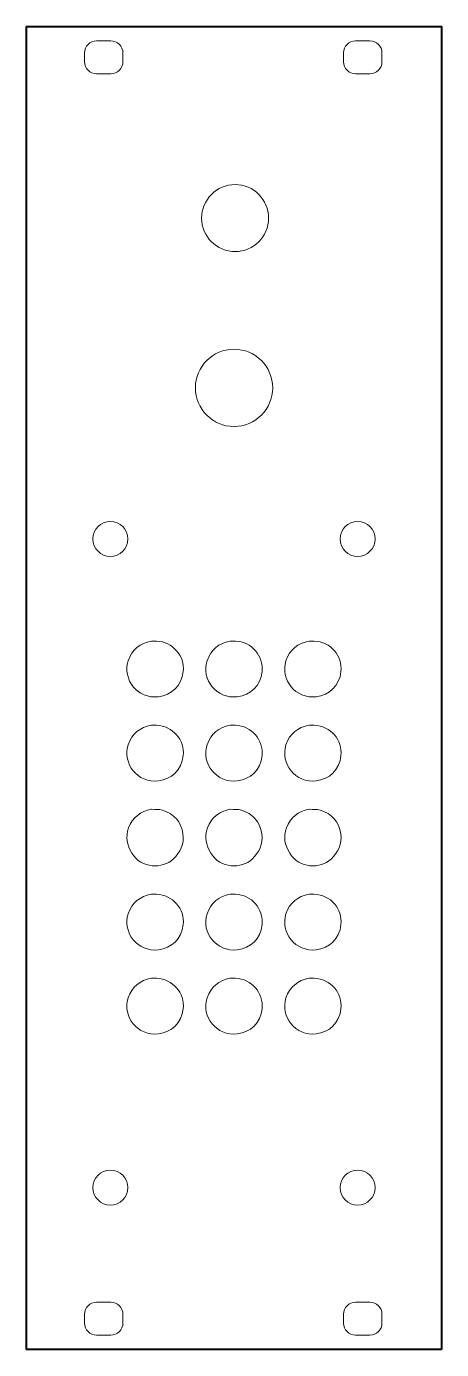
# Model space of a CAD drawing. Header units: millimetres. Extents: x -7 to 33, y -121 to 7.
import ezdxf

# ---------------------------------------------------------------- set-up
doc = ezdxf.new("R2010")
doc.units = ezdxf.units.MM
doc.header["$MEASUREMENT"] = 0
doc.layers.add('Layer 1', color=7, linetype='Continuous', lineweight=0)

msp = doc.modelspace()

# ---------------------------------------------------------------- linework, layer by layer
at = {"layer": 'Layer 1', "color": 240, "lineweight": 40, "true_color": 0xed1c24}
msp.add_lwpolyline([(33.04, -121.13), (-7.26, -121.13), (-7.26, 7.37), (33.04, 7.37)], close=True, dxfattribs=at)
at = {"layer": 'Layer 1', "color": 240, "lineweight": 0, "true_color": 0xed1c24}
for centre, radius in [((13, -11.24), 3.25), ((12.9, -27.73), 3.75), ((0.89, -42.4), 1.7), ((24.89, -42.4), 1.7), ((0.89, -105.4), 1.7), ((24.89, -105.4), 1.7)]:
    msp.add_circle(centre, radius, dxfattribs=at)
at = {"layer": 'Layer 1', "color": 1, "lineweight": 0, "true_color": 0xff0000}
for points in [[(0.94, 5.97), (0.94, 5.97), (-0.46, 5.97), (-0.46, 5.97), (-1.1, 5.97), (-1.62, 5.45), (-1.62, 4.81), (-1.62, 4.81), (-1.62, 3.93), (-1.62, 3.93), (-1.62, 3.29), (-1.1, 2.77), (-0.46, 2.77), (-0.46, 2.77), (0.94, 2.77), (0.94, 2.77), (1.58, 2.77), (2.11, 3.29), (2.11, 3.93), (2.11, 3.93), (2.11, 4.81), (2.11, 4.81), (2.11, 5.45), (1.58, 5.97), (0.94, 5.97)], [(26.09, 5.97), (26.09, 5.97), (24.69, 5.97), (24.69, 5.97), (24.05, 5.97), (23.53, 5.45), (23.53, 4.81), (23.53, 4.81), (23.53, 3.93), (23.53, 3.93), (23.53, 3.29), (24.05, 2.77), (24.69, 2.77), (24.69, 2.77), (26.09, 2.77), (26.09, 2.77), (26.73, 2.77), (27.26, 3.29), (27.26, 3.93), (27.26, 3.93), (27.26, 4.81), (27.26, 4.81), (27.26, 5.45), (26.73, 5.97), (26.09, 5.97)], [(0.94, -116.53), (0.94, -116.53), (-0.46, -116.53), (-0.46, -116.53), (-1.1, -116.53), (-1.62, -117.05), (-1.62, -117.69), (-1.62, -117.69), (-1.62, -118.57), (-1.62, -118.57), (-1.62, -119.21), (-1.1, -119.73), (-0.46, -119.73), (-0.46, -119.73), (0.94, -119.73), (0.94, -119.73), (1.58, -119.73), (2.11, -119.21), (2.11, -118.57), (2.11, -118.57), (2.11, -117.69), (2.11, -117.69), (2.11, -117.05), (1.58, -116.53), (0.94, -116.53)], [(26.09, -116.53), (26.09, -116.53), (24.69, -116.53), (24.69, -116.53), (24.05, -116.53), (23.53, -117.05), (23.53, -117.69), (23.53, -117.69), (23.53, -118.57), (23.53, -118.57), (23.53, -119.21), (24.05, -119.73), (24.69, -119.73), (24.69, -119.73), (26.09, -119.73), (26.09, -119.73), (26.73, -119.73), (27.26, -119.21), (27.26, -118.57), (27.26, -118.57), (27.26, -117.69), (27.26, -117.69), (27.26, -117.05), (26.73, -116.53), (26.09, -116.53)]]:
    msp.add_open_spline(points, degree=3, knots=[0, 0, 0, 0, 1, 1, 1, 2, 2, 2, 3, 3, 3, 4, 4, 4, 5, 5, 5, 6, 6, 6, 7, 7, 7, 8, 8, 8, 8], dxfattribs=at)
at = {"layer": 'Layer 1', "color": 240, "lineweight": 0, "true_color": 0xed1c24}
for points, knots in [([(4.87, -52.32), (3.77, -52.55), (2.98, -53.13), (2.62, -54.23), (2.03, -56.05), (3.54, -57.97), (5.55, -57.73), (6.84, -57.58), (7.81, -56.68), (7.96, -55.28), (8.12, -53.75), (6.95, -52.4), (5.37, -52.32), (5.22, -52.31), (5.06, -52.32), (4.9, -52.32)], [0, 0, 0, 0, 1, 1, 1, 2, 2, 2, 3, 3, 3, 4, 4, 4, 5, 5, 5, 5]), ([(12.53, -52.32), (11.43, -52.55), (10.65, -53.13), (10.28, -54.23), (9.69, -56.05), (11.2, -57.97), (13.21, -57.73), (14.5, -57.58), (15.47, -56.68), (15.62, -55.28), (15.78, -53.75), (14.61, -52.4), (13.03, -52.32), (12.88, -52.31), (12.72, -52.32), (12.56, -52.32)], [0, 0, 0, 0, 1, 1, 1, 2, 2, 2, 3, 3, 3, 4, 4, 4, 5, 5, 5, 5]), ([(20.19, -52.32), (19.09, -52.55), (18.31, -53.13), (17.94, -54.23), (17.35, -56.05), (18.86, -57.97), (20.87, -57.73), (22.16, -57.58), (23.13, -56.68), (23.28, -55.28), (23.44, -53.75), (22.27, -52.4), (20.69, -52.32), (20.54, -52.31), (20.38, -52.32), (20.22, -52.32)], [0, 0, 0, 0, 1, 1, 1, 2, 2, 2, 3, 3, 3, 4, 4, 4, 5, 5, 5, 5]), ([(4.87, -60.49), (3.77, -60.72), (2.98, -61.3), (2.62, -62.4), (2.03, -64.22), (3.54, -66.14), (5.55, -65.9), (6.84, -65.75), (7.81, -64.85), (7.96, -63.45), (8.12, -61.92), (6.95, -60.57), (5.37, -60.49), (5.22, -60.48), (5.06, -60.49), (4.9, -60.49)], [0, 0, 0, 0, 1, 1, 1, 2, 2, 2, 3, 3, 3, 4, 4, 4, 5, 5, 5, 5]), ([(12.53, -60.49), (11.43, -60.72), (10.65, -61.3), (10.28, -62.4), (9.69, -64.22), (11.2, -66.14), (13.21, -65.9), (14.5, -65.75), (15.47, -64.85), (15.62, -63.45), (15.78, -61.92), (14.61, -60.57), (13.03, -60.49), (12.88, -60.48), (12.72, -60.49), (12.56, -60.49)], [0, 0, 0, 0, 1, 1, 1, 2, 2, 2, 3, 3, 3, 4, 4, 4, 5, 5, 5, 5]), ([(20.19, -60.49), (19.09, -60.72), (18.31, -61.3), (17.94, -62.4), (17.35, -64.22), (18.86, -66.14), (20.87, -65.9), (22.16, -65.75), (23.13, -64.85), (23.28, -63.45), (23.44, -61.92), (22.27, -60.57), (20.69, -60.49), (20.54, -60.48), (20.38, -60.49), (20.22, -60.49)], [0, 0, 0, 0, 1, 1, 1, 2, 2, 2, 3, 3, 3, 4, 4, 4, 5, 5, 5, 5]), ([(4.87, -68.66), (3.82, -68.87), (3.04, -69.42), (2.66, -70.46), (2.34, -71.34), (2.5, -72.14), (2.98, -72.92), (3.9, -74.43), (5.96, -74.48), (6.99, -73.49), (7.68, -72.83), (8.07, -72.03), (7.94, -71.04), (7.77, -69.85), (7.06, -69.1), (5.95, -68.74), (5.62, -68.64), (5.25, -68.68), (4.9, -68.66)], [0, 0, 0, 0, 1, 1, 1, 2, 2, 2, 3, 3, 3, 4, 4, 4, 5, 5, 5, 6, 6, 6, 6]), ([(12.53, -68.66), (11.48, -68.87), (10.7, -69.42), (10.32, -70.46), (10, -71.34), (10.16, -72.14), (10.64, -72.92), (11.56, -74.43), (13.63, -74.48), (14.65, -73.49), (15.34, -72.83), (15.73, -72.03), (15.6, -71.04), (15.43, -69.85), (14.72, -69.1), (13.61, -68.74), (13.28, -68.64), (12.91, -68.68), (12.56, -68.66)], [0, 0, 0, 0, 1, 1, 1, 2, 2, 2, 3, 3, 3, 4, 4, 4, 5, 5, 5, 6, 6, 6, 6]), ([(20.19, -68.66), (19.14, -68.87), (18.36, -69.42), (17.98, -70.46), (17.66, -71.34), (17.83, -72.14), (18.3, -72.92), (19.22, -74.43), (21.29, -74.48), (22.32, -73.49), (23, -72.83), (23.4, -72.03), (23.26, -71.04), (23.09, -69.85), (22.39, -69.1), (21.27, -68.74), (20.94, -68.64), (20.57, -68.68), (20.22, -68.66)], [0, 0, 0, 0, 1, 1, 1, 2, 2, 2, 3, 3, 3, 4, 4, 4, 5, 5, 5, 6, 6, 6, 6]), ([(4.87, -76.9), (3.77, -77.12), (2.98, -77.71), (2.62, -78.81), (2.03, -80.63), (3.54, -82.54), (5.55, -82.31), (6.84, -82.15), (7.81, -81.26), (7.96, -79.86), (8.12, -78.33), (6.95, -76.98), (5.37, -76.9), (5.22, -76.89), (5.06, -76.9), (4.9, -76.9)], [0, 0, 0, 0, 1, 1, 1, 2, 2, 2, 3, 3, 3, 4, 4, 4, 5, 5, 5, 5]), ([(12.53, -76.9), (11.43, -77.12), (10.65, -77.71), (10.28, -78.81), (9.69, -80.63), (11.2, -82.54), (13.21, -82.31), (14.5, -82.15), (15.47, -81.26), (15.62, -79.86), (15.78, -78.33), (14.61, -76.98), (13.03, -76.9), (12.88, -76.89), (12.72, -76.9), (12.56, -76.9)], [0, 0, 0, 0, 1, 1, 1, 2, 2, 2, 3, 3, 3, 4, 4, 4, 5, 5, 5, 5]), ([(20.19, -76.9), (19.09, -77.12), (18.31, -77.71), (17.94, -78.81), (17.35, -80.63), (18.86, -82.54), (20.87, -82.31), (22.16, -82.15), (23.13, -81.26), (23.28, -79.86), (23.44, -78.33), (22.27, -76.98), (20.69, -76.9), (20.54, -76.89), (20.38, -76.9), (20.22, -76.9)], [0, 0, 0, 0, 1, 1, 1, 2, 2, 2, 3, 3, 3, 4, 4, 4, 5, 5, 5, 5]), ([(4.87, -85.06), (3.77, -85.29), (2.98, -85.88), (2.62, -86.98), (2.03, -88.79), (3.54, -90.71), (5.55, -90.47), (6.84, -90.32), (7.81, -89.43), (7.96, -88.03), (8.12, -86.49), (6.95, -85.14), (5.37, -85.06), (5.22, -85.06), (5.06, -85.06), (4.9, -85.06)], [0, 0, 0, 0, 1, 1, 1, 2, 2, 2, 3, 3, 3, 4, 4, 4, 5, 5, 5, 5]), ([(12.53, -85.06), (11.43, -85.29), (10.65, -85.88), (10.28, -86.98), (9.69, -88.79), (11.2, -90.71), (13.21, -90.47), (14.5, -90.32), (15.47, -89.43), (15.62, -88.03), (15.78, -86.49), (14.61, -85.14), (13.03, -85.06), (12.88, -85.06), (12.72, -85.06), (12.56, -85.06)], [0, 0, 0, 0, 1, 1, 1, 2, 2, 2, 3, 3, 3, 4, 4, 4, 5, 5, 5, 5]), ([(20.19, -85.06), (19.09, -85.29), (18.31, -85.88), (17.94, -86.98), (17.35, -88.79), (18.86, -90.71), (20.87, -90.47), (22.16, -90.32), (23.13, -89.43), (23.28, -88.03), (23.44, -86.49), (22.27, -85.14), (20.69, -85.06), (20.54, -85.06), (20.38, -85.06), (20.22, -85.06)], [0, 0, 0, 0, 1, 1, 1, 2, 2, 2, 3, 3, 3, 4, 4, 4, 5, 5, 5, 5])]:
    msp.add_open_spline(points, degree=3, knots=knots, dxfattribs=at)

doc.saveas('drawing.dxf')
